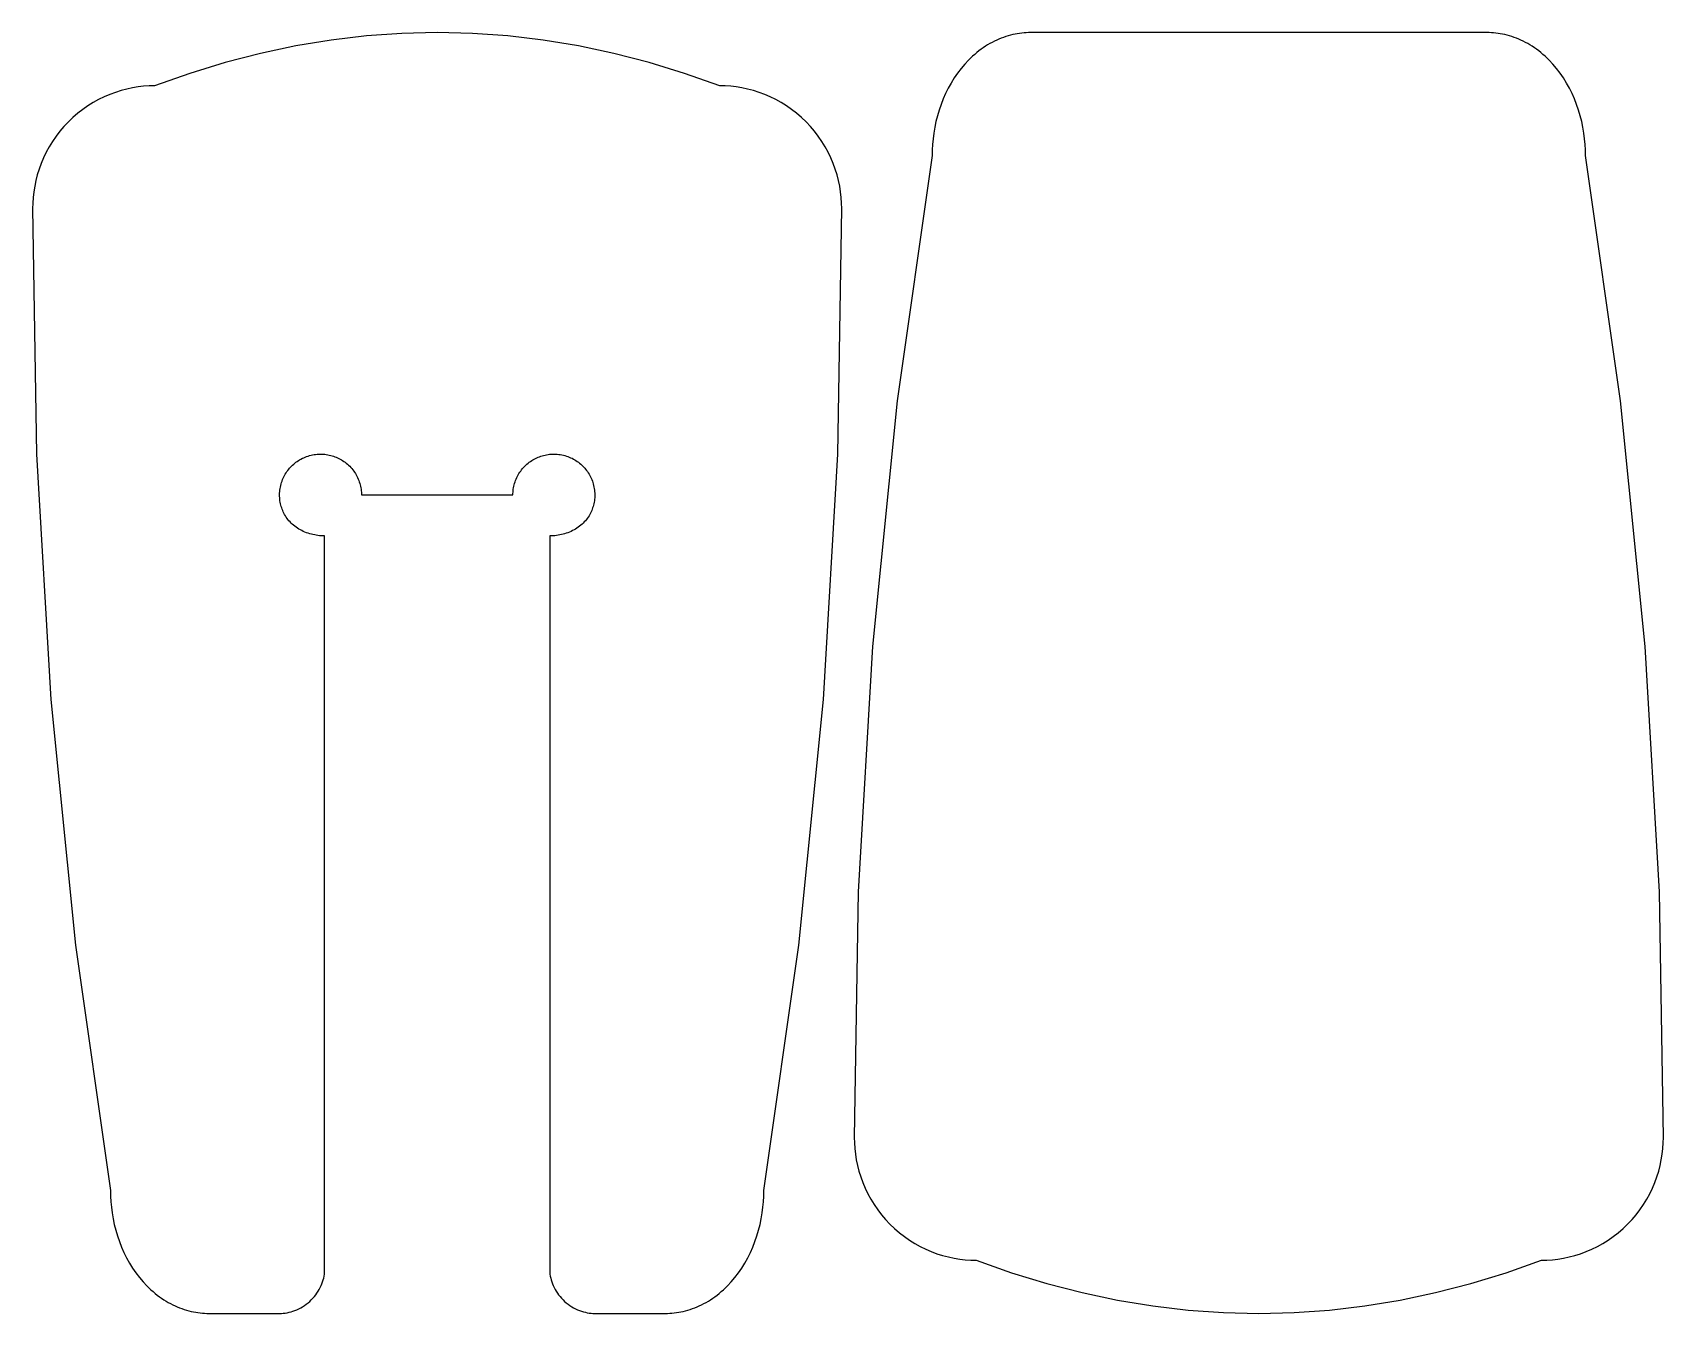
# Model space of a CAD drawing. Header units: millimetres. Extents: x 16.3 to 56.1, y 6.7 to 38.
import ezdxf

# ---------------------------------------------------------------- set-up
doc = ezdxf.new("R2010")
doc.units = ezdxf.units.MM
doc.header["$MEASUREMENT"] = 0
doc.layers.add('Default', color=7, linetype='Continuous')

msp = doc.modelspace()

# ---------------------------------------------------------------- linework, layer by layer
at = {"layer": 'Default'}
for points in [[(27.988, 26.666), (27.988, 26.701), (27.99, 26.736), (27.993, 26.771), (27.998, 26.807), (28.003, 26.843), (28.011, 26.878), (28.019, 26.914), (28.029, 26.95), (28.04, 26.985), (28.053, 27.02), (28.067, 27.055), (28.082, 27.09), (28.099, 27.123), (28.117, 27.157), (28.136, 27.189), (28.156, 27.221), (28.178, 27.252), (28.201, 27.283), (28.225, 27.312), (28.25, 27.34), (28.275, 27.368), (28.302, 27.394), (28.33, 27.419), (28.358, 27.443), (28.388, 27.466), (28.417, 27.487), (28.448, 27.507), (28.478, 27.526), (28.51, 27.544), (28.541, 27.561), (28.573, 27.576), (28.605, 27.59), (28.637, 27.602), (28.671, 27.614), (28.705, 27.625), (28.739, 27.634), (28.774, 27.643), (28.81, 27.65), (28.847, 27.656), (28.883, 27.66), (28.92, 27.663), (28.958, 27.665), (28.995, 27.666), (29.033, 27.665), (29.07, 27.662), (29.108, 27.658), (29.145, 27.653), (29.183, 27.647), (29.22, 27.638), (29.256, 27.629), (29.293, 27.618), (29.328, 27.606), (29.364, 27.592), (29.398, 27.578), (29.432, 27.562), (29.465, 27.545), (29.497, 27.526), (29.528, 27.507), (29.559, 27.487), (29.588, 27.466), (29.616, 27.444), (29.643, 27.421), (29.67, 27.397), (29.695, 27.373), (29.719, 27.348), (29.743, 27.322), (29.765, 27.294), (29.788, 27.266), (29.809, 27.237), (29.829, 27.206), (29.848, 27.175), (29.867, 27.143), (29.884, 27.11), (29.9, 27.076), (29.914, 27.042), (29.928, 27.007), (29.94, 26.971), (29.951, 26.935), (29.96, 26.898), (29.968, 26.861), (29.975, 26.824), (29.98, 26.786), (29.984, 26.748), (29.987, 26.711), (29.988, 26.673), (29.987, 26.636), (29.985, 26.598), (29.982, 26.561), (29.978, 26.525), (29.972, 26.488), (29.965, 26.453), (29.956, 26.417), (29.947, 26.383), (29.936, 26.349), (29.924, 26.316), (29.912, 26.283), (29.898, 26.251), (29.882, 26.219), (29.865, 26.188), (29.847, 26.156), (29.827, 26.126), (29.805, 26.095), (29.782, 26.066), (29.758, 26.036), (29.732, 26.008), (29.705, 25.98), (29.677, 25.953), (29.647, 25.928), (29.616, 25.903), (29.584, 25.879), (29.55, 25.856), (29.516, 25.834), (29.481, 25.814), (29.444, 25.795), (29.407, 25.777), (29.369, 25.76), (29.331, 25.745), (29.291, 25.731), (29.252, 25.718), (29.212, 25.707), (29.171, 25.697), (29.131, 25.689), (29.09, 25.682), (29.049, 25.676), (29.009, 25.671), (28.968, 25.668), (28.928, 25.666), (28.888, 25.666), (28.888, 7.666), (28.893, 7.621), (28.901, 7.576), (28.911, 7.53), (28.923, 7.484), (28.937, 7.437), (28.954, 7.391), (28.973, 7.344), (28.995, 7.298), (29.019, 7.252), (29.045, 7.206), (29.074, 7.162), (29.105, 7.119), (29.139, 7.076), (29.174, 7.035), (29.212, 6.996), (29.251, 6.959), (29.292, 6.923), (29.335, 6.889), (29.379, 6.858), (29.424, 6.829), (29.47, 6.802), (29.517, 6.777), (29.565, 6.755), (29.613, 6.736), (29.661, 6.719), (29.709, 6.704), (29.757, 6.692), (29.804, 6.682), (29.851, 6.675), (29.897, 6.67), (29.943, 6.667), (29.988, 6.666), (31.764, 6.666), (31.818, 6.669), (31.873, 6.673), (31.927, 6.678), (31.982, 6.685), (32.038, 6.693), (32.093, 6.704), (32.149, 6.716), (32.205, 6.73), (32.261, 6.745), (32.317, 6.762), (32.373, 6.782), (32.429, 6.802), (32.485, 6.825), (32.541, 6.85), (32.597, 6.876), (32.652, 6.905), (32.707, 6.935), (32.762, 6.967), (32.816, 7.001), (32.87, 7.037), (32.923, 7.074), (32.976, 7.114), (33.028, 7.155), (33.079, 7.198), (33.129, 7.242), (33.179, 7.289), (33.227, 7.337), (33.322, 7.437), (33.412, 7.544), (33.498, 7.657), (33.579, 7.775), (33.654, 7.897), (33.725, 8.024), (33.789, 8.154), (33.848, 8.288), (33.901, 8.424), (33.948, 8.561), (33.989, 8.7), (34.024, 8.84), (34.053, 8.98), (34.077, 9.12), (34.095, 9.259), (34.107, 9.396), (34.114, 9.532), (34.117, 9.666), (34.975, 15.666), (35.578, 21.666), (35.927, 27.666), (36.021, 33.666), (36.018, 33.799), (36.009, 33.935), (35.993, 34.073), (35.971, 34.212), (35.942, 34.351), (35.906, 34.491), (35.862, 34.631), (35.811, 34.77), (35.753, 34.908), (35.688, 35.044), (35.615, 35.177), (35.535, 35.307), (35.448, 35.434), (35.354, 35.557), (35.254, 35.674), (35.148, 35.787), (35.036, 35.894), (34.919, 35.995), (34.797, 36.089), (34.671, 36.177), (34.542, 36.257), (34.409, 36.331), (34.274, 36.397), (34.138, 36.455), (34, 36.506), (33.861, 36.55), (33.722, 36.586), (33.583, 36.616), (33.445, 36.638), (33.309, 36.654), (33.174, 36.663), (33.041, 36.666), (32.178, 36.97), (31.315, 37.234), (30.452, 37.458), (29.589, 37.641), (28.726, 37.783), (27.863, 37.884), (27.001, 37.945), (26.138, 37.966), (25.275, 37.945), (24.412, 37.884), (23.549, 37.783), (22.686, 37.641), (21.823, 37.458), (20.96, 37.234), (20.097, 36.97), (19.235, 36.666), (19.102, 36.663), (18.967, 36.654), (18.83, 36.638), (18.692, 36.616), (18.554, 36.586), (18.415, 36.55), (18.276, 36.506), (18.138, 36.455), (18.001, 36.397), (17.866, 36.331), (17.733, 36.257), (17.604, 36.177), (17.478, 36.089), (17.356, 35.995), (17.239, 35.894), (17.128, 35.787), (17.021, 35.674), (16.921, 35.557), (16.827, 35.434), (16.74, 35.307), (16.66, 35.177), (16.588, 35.044), (16.522, 34.908), (16.464, 34.77), (16.413, 34.631), (16.37, 34.491), (16.334, 34.351), (16.305, 34.212), (16.282, 34.073), (16.267, 33.935), (16.258, 33.799), (16.255, 33.666), (16.349, 27.666), (16.697, 21.666), (17.3, 15.666), (18.159, 9.666), (18.161, 9.532), (18.168, 9.396), (18.181, 9.259), (18.199, 9.12), (18.222, 8.98), (18.251, 8.84), (18.286, 8.7), (18.327, 8.561), (18.374, 8.424), (18.427, 8.288), (18.486, 8.154), (18.551, 8.024), (18.621, 7.897), (18.697, 7.775), (18.777, 7.657), (18.863, 7.544), (18.953, 7.437), (19.048, 7.337), (19.097, 7.289), (19.146, 7.242), (19.197, 7.198), (19.248, 7.155), (19.3, 7.114), (19.352, 7.074), (19.406, 7.037), (19.459, 7.001), (19.514, 6.967), (19.568, 6.935), (19.623, 6.905), (19.679, 6.876), (19.734, 6.85), (19.79, 6.825), (19.846, 6.802), (19.902, 6.782), (19.958, 6.762), (20.015, 6.745), (20.071, 6.73), (20.127, 6.716), (20.182, 6.704), (20.238, 6.693), (20.293, 6.685), (20.348, 6.678), (20.403, 6.673), (20.457, 6.669), (20.511, 6.666), (22.288, 6.666), (22.332, 6.667), (22.378, 6.67), (22.424, 6.675), (22.471, 6.682), (22.519, 6.692), (22.567, 6.704), (22.615, 6.719), (22.663, 6.736), (22.711, 6.755), (22.758, 6.777), (22.805, 6.802), (22.851, 6.829), (22.896, 6.858), (22.94, 6.889), (22.983, 6.923), (23.024, 6.959), (23.063, 6.996), (23.101, 7.035), (23.137, 7.076), (23.17, 7.119), (23.201, 7.162), (23.23, 7.206), (23.257, 7.252), (23.281, 7.298), (23.302, 7.344), (23.322, 7.391), (23.338, 7.437), (23.353, 7.484), (23.365, 7.53), (23.375, 7.576), (23.382, 7.621), (23.388, 7.666), (23.388, 25.666), (23.348, 25.666), (23.307, 25.668), (23.267, 25.671), (23.226, 25.676), (23.185, 25.682), (23.145, 25.689), (23.104, 25.697), (23.064, 25.707), (23.024, 25.718), (22.984, 25.731), (22.945, 25.745), (22.906, 25.76), (22.868, 25.777), (22.831, 25.795), (22.795, 25.814), (22.759, 25.834), (22.725, 25.856), (22.692, 25.879), (22.659, 25.903), (22.628, 25.928), (22.599, 25.953), (22.57, 25.98), (22.543, 26.008), (22.517, 26.036), (22.493, 26.066), (22.47, 26.095), (22.449, 26.126), (22.429, 26.156), (22.41, 26.188), (22.393, 26.219), (22.378, 26.251), (22.364, 26.283), (22.351, 26.316), (22.339, 26.349), (22.329, 26.383), (22.319, 26.417), (22.311, 26.453), (22.304, 26.488), (22.298, 26.525), (22.293, 26.561), (22.29, 26.598), (22.288, 26.636), (22.288, 26.673), (22.289, 26.711), (22.291, 26.748), (22.295, 26.786), (22.3, 26.824), (22.307, 26.861), (22.315, 26.898), (22.324, 26.935), (22.335, 26.971), (22.348, 27.007), (22.361, 27.042), (22.376, 27.076), (22.392, 27.11), (22.409, 27.143), (22.427, 27.175), (22.446, 27.206), (22.467, 27.237), (22.488, 27.266), (22.51, 27.294), (22.533, 27.322), (22.556, 27.348), (22.581, 27.373), (22.606, 27.397), (22.632, 27.421), (22.659, 27.444), (22.687, 27.466), (22.717, 27.487), (22.747, 27.507), (22.778, 27.526), (22.811, 27.545), (22.844, 27.562), (22.877, 27.578), (22.912, 27.592), (22.947, 27.606), (22.983, 27.618), (23.019, 27.629), (23.056, 27.638), (23.093, 27.647), (23.13, 27.653), (23.167, 27.658), (23.205, 27.662), (23.243, 27.665), (23.28, 27.666), (23.318, 27.665), (23.355, 27.663), (23.392, 27.66), (23.429, 27.656), (23.465, 27.65), (23.501, 27.643), (23.536, 27.634), (23.571, 27.625), (23.605, 27.614), (23.638, 27.602), (23.67, 27.59), (23.702, 27.576), (23.734, 27.561), (23.766, 27.544), (23.797, 27.526), (23.828, 27.507), (23.858, 27.487), (23.888, 27.466), (23.917, 27.443), (23.945, 27.419), (23.973, 27.394), (24, 27.368), (24.026, 27.34), (24.051, 27.312), (24.075, 27.283), (24.098, 27.252), (24.119, 27.221), (24.14, 27.189), (24.159, 27.157), (24.177, 27.123), (24.193, 27.09), (24.209, 27.055), (24.223, 27.02), (24.235, 26.985), (24.247, 26.95), (24.256, 26.914), (24.265, 26.878), (24.272, 26.843), (24.278, 26.807), (24.282, 26.771), (24.285, 26.736), (24.287, 26.701), (24.288, 26.666), (27.988, 26.666)], [(49.159, 37.966), (43.259, 37.966), (40.582, 37.965), (40.529, 37.963), (40.474, 37.959), (40.42, 37.954), (40.365, 37.947), (40.309, 37.938), (40.254, 37.928), (40.198, 37.916), (40.142, 37.902), (40.086, 37.886), (40.03, 37.869), (39.974, 37.85), (39.918, 37.829), (39.862, 37.806), (39.806, 37.782), (39.75, 37.755), (39.695, 37.727), (39.64, 37.697), (39.585, 37.664), (39.531, 37.631), (39.477, 37.595), (39.424, 37.557), (39.371, 37.518), (39.319, 37.477), (39.268, 37.434), (39.218, 37.389), (39.168, 37.343), (39.119, 37.295), (39.025, 37.194), (38.935, 37.087), (38.849, 36.974), (38.768, 36.857), (38.692, 36.734), (38.622, 36.607), (38.558, 36.477), (38.499, 36.344), (38.446, 36.208), (38.399, 36.07), (38.358, 35.931), (38.323, 35.791), (38.294, 35.651), (38.27, 35.512), (38.252, 35.373), (38.24, 35.235), (38.232, 35.099), (38.23, 34.966), (37.372, 28.966), (36.769, 22.966), (36.42, 16.966), (36.326, 10.966), (36.329, 10.832), (36.338, 10.696), (36.354, 10.559), (36.376, 10.42), (36.405, 10.28), (36.441, 10.14), (36.485, 10), (36.536, 9.861), (36.594, 9.724), (36.659, 9.588), (36.732, 9.454), (36.812, 9.324), (36.899, 9.197), (36.993, 9.075), (37.093, 8.957), (37.199, 8.844), (37.311, 8.737), (37.428, 8.637), (37.55, 8.542), (37.676, 8.455), (37.805, 8.374), (37.937, 8.301), (38.072, 8.235), (38.209, 8.176), (38.347, 8.125), (38.486, 8.082), (38.625, 8.045), (38.764, 8.016), (38.902, 7.993), (39.038, 7.978), (39.173, 7.969), (39.306, 7.966), (40.169, 7.661), (41.032, 7.397), (41.895, 7.174), (42.758, 6.991), (43.621, 6.849), (44.483, 6.747), (45.346, 6.686), (46.209, 6.666), (47.072, 6.686), (47.935, 6.747), (48.798, 6.849), (49.661, 6.991), (50.524, 7.174), (51.387, 7.397), (52.249, 7.661), (53.112, 7.966), (53.245, 7.969), (53.38, 7.978), (53.517, 7.993), (53.655, 8.016), (53.793, 8.045), (53.932, 8.082), (54.071, 8.125), (54.209, 8.176), (54.346, 8.235), (54.481, 8.301), (54.613, 8.374), (54.743, 8.455), (54.869, 8.542), (54.991, 8.637), (55.108, 8.737), (55.219, 8.844), (55.326, 8.957), (55.426, 9.075), (55.519, 9.197), (55.606, 9.324), (55.686, 9.454), (55.759, 9.588), (55.825, 9.724), (55.883, 9.861), (55.934, 10), (55.977, 10.14), (56.013, 10.28), (56.042, 10.42), (56.065, 10.559), (56.08, 10.696), (56.089, 10.832), (56.092, 10.966), (55.998, 16.966), (55.65, 22.966), (55.046, 28.966), (54.188, 34.966), (54.186, 35.099), (54.179, 35.235), (54.166, 35.373), (54.148, 35.512), (54.125, 35.651), (54.096, 35.791), (54.06, 35.931), (54.02, 36.07), (53.973, 36.208), (53.92, 36.344), (53.861, 36.477), (53.796, 36.607), (53.726, 36.734), (53.65, 36.857), (53.57, 36.974), (53.484, 37.087), (53.393, 37.194), (53.299, 37.295), (53.25, 37.343), (53.201, 37.389), (53.15, 37.434), (53.099, 37.477), (53.047, 37.518), (52.995, 37.557), (52.941, 37.595), (52.888, 37.631), (52.833, 37.664), (52.779, 37.697), (52.724, 37.727), (52.668, 37.755), (52.613, 37.782), (52.557, 37.806), (52.501, 37.829), (52.445, 37.85), (52.388, 37.869), (52.332, 37.886), (52.276, 37.902), (52.22, 37.916), (52.165, 37.928), (52.109, 37.938), (52.054, 37.947), (51.999, 37.954), (51.944, 37.959), (51.89, 37.963), (51.836, 37.965), (49.159, 37.966)]]:
    msp.add_lwpolyline(points, dxfattribs=at)

doc.saveas('drawing.dxf')
